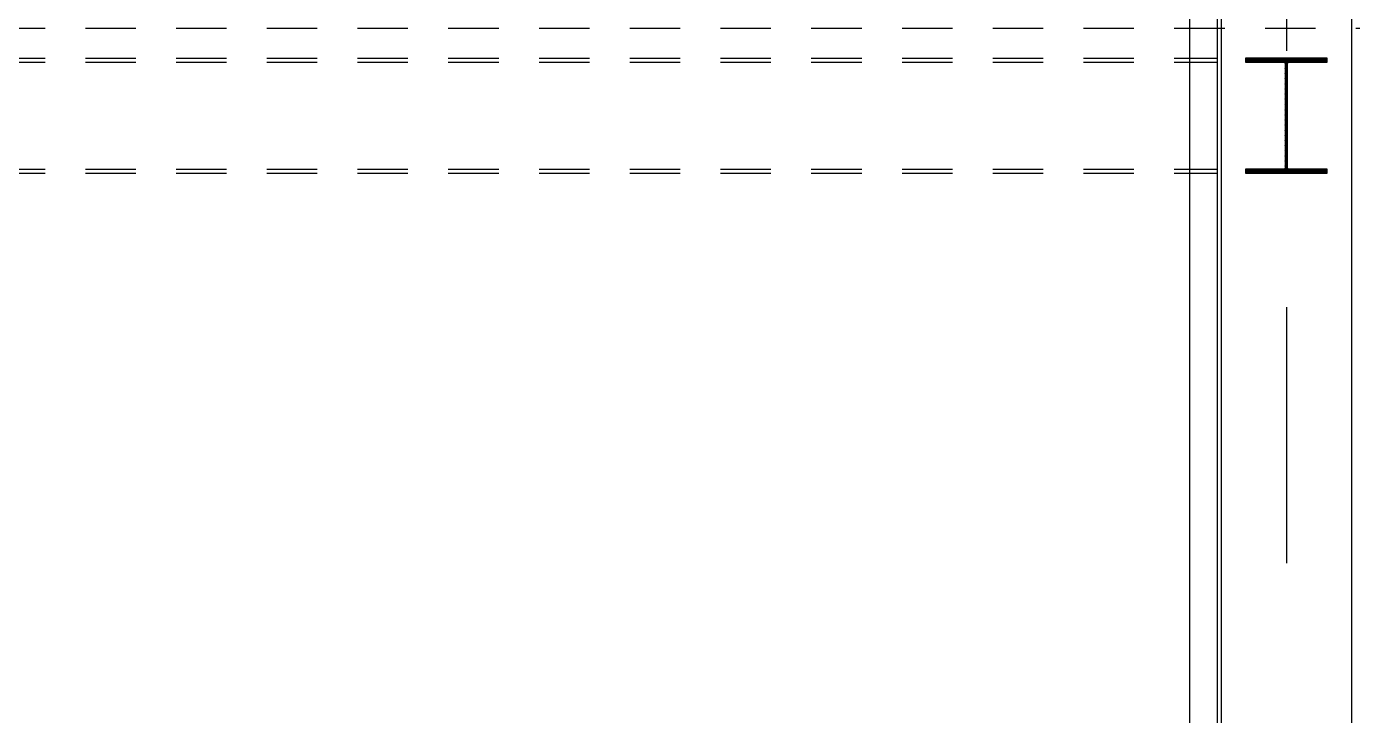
# Model space of a CAD drawing. Header units: millimetres. Extents: x 2148 to 2681, y 758 to 986.
# Drawn here: x 2213.151 to 2216.439, y 859.703 to 861.412 of the extents above; entities that cross this region are included whole.
import ezdxf

# ---------------------------------------------------------------- set-up
doc = ezdxf.new("R2010")
doc.units = ezdxf.units.MM
doc.linetypes.add('CENTER2', pattern=[28.575, 19.05, -3.175, 3.175, -3.175])
doc.linetypes.add('HIDDEN', pattern=[0.375, 0.25, -0.125])
for name, color, linetype in [('D', 1, 'Continuous'), ('HATCH', 8, 'Continuous'), ('S_GRID LINES', 252, 'Continuous')]:
    doc.layers.add(name, color=color, linetype=linetype)

msp = doc.modelspace()

# ---------------------------------------------------------------- hatches: boundary and pattern name
at = {"layer": 'HATCH', "ltscale": 0.5}
h = msp.add_hatch(dxfattribs=at)
h.set_pattern_fill('ANSI31', color=256, scale=0.01, style=0)
h.set_pattern_definition([(45, (81958.5419648, 3609.8865587), (-0.000883883476483, 0.000883883476483), [])])
edge = h.paths.add_edge_path()
edge.add_line((2216.3761626, 861.0579523), (2216.2818552, 861.0579523))
edge.add_arc((2216.2818552, 861.061852), 0.0038997, 174.0972671, 270, ccw=False)
edge.add_line((2216.2779761, 861.062253), (2216.2779761, 861.3186516))
edge.add_arc((2216.2818552, 861.3190526), 0.0038997, 89.6345547, 185.9027329, ccw=False)
edge.add_line((2216.28188, 861.3229523), (2216.3761626, 861.3229523))
edge.add_line((2216.3761626, 861.3229523), (2216.3761626, 861.3329523))
edge.add_line((2216.3761626, 861.3329523), (2216.1740595, 861.3329523))
edge.add_line((2216.1740595, 861.3329523), (2216.1740595, 861.3229523))
edge.add_line((2216.1740595, 861.3229523), (2216.2680678, 861.3229523))
edge.add_arc((2216.2680927, 861.3190526), 0.0038997, -4.2920933, 90.3654453, ccw=False)
edge.add_line((2216.2719815, 861.3187607), (2216.2719815, 861.0621438))
edge.add_arc((2216.2680927, 861.061852), 0.0038997, -90, 4.2920933, ccw=False)
edge.add_line((2216.2680927, 861.0579523), (2216.1740595, 861.0579523))
edge.add_line((2216.1740595, 861.0579523), (2216.1740595, 861.0479523))
edge.add_line((2216.1740595, 861.0479523), (2216.3761626, 861.0479523))
edge.add_line((2216.3761626, 861.0479523), (2216.3761626, 861.0579523))

# ---------------------------------------------------------------- linework, layer by layer
at = {"layer": 'D', "color": 3, "ltscale": 0.5}
for p, q in [((2216.1040443, 856.8141603, 0), (2216.1040443, 861.6240607, 0)), ((2216.1140443, 856.8141603, 0), (2216.1140443, 861.6240607, 0)), ((2216.4370241, 853.1570589, 0), (2216.4370241, 861.5819577, 0))]:
    msp.add_line(p, q, dxfattribs=at)
at = {"layer": 'D', "color": 1, "linetype": 'HIDDEN', "ltscale": 0.5}
for p, q in [((2211.9470694, 861.4079523, 0), (2216.5461809, 861.4079523, 0)), ((2211.9470241, 861.3329523, 0), (2216.1040443, 861.3329523, 0)), ((2211.9470241, 861.3229523, 0), (2216.1040443, 861.3229523, 0)), ((2211.9470241, 861.0579523, 0), (2216.1040443, 861.0579523, 0)), ((2211.9470241, 861.0479523, 0), (2216.1040443, 861.0479523, 0))]:
    msp.add_line(p, q, dxfattribs=at)
at = {"layer": 'D', "color": 3, "ltscale": 0.5, "elevation": 0}
msp.add_lwpolyline([(2216.3761626, 861.0579523), (2216.2818552, 861.0579523, -0.444720244), (2216.2779761, 861.062253), (2216.2779761, 861.3186516, -0.446631522), (2216.28188, 861.3229523), (2216.3761626, 861.3229523), (2216.3761626, 861.3329523), (2216.1740595, 861.3329523), (2216.1740595, 861.3229523), (2216.2680678, 861.3229523, -0.438228127), (2216.2719815, 861.3187607), (2216.2719815, 861.0621438, -0.436328672), (2216.2680927, 861.0579523), (2216.1740595, 861.0579523), (2216.1740595, 861.0479523), (2216.3761626, 861.0479523)], format="xyb", close=True, dxfattribs=at)
at = {"layer": 'HATCH', "linetype": 'ByBlock', "ltscale": 0.5}
msp.add_line((2216.0353786, 853.1570589, 0), (2216.0353786, 861.7747601, 0), dxfattribs=at)
at = {"layer": 'S_GRID LINES', "linetype": 'CENTER2', "ltscale": 0.2}
msp.add_line((2216.2756039, 865.1609897, 0), (2216.2755365, 852.2820589, 0), dxfattribs=at)

doc.saveas('drawing.dxf')
